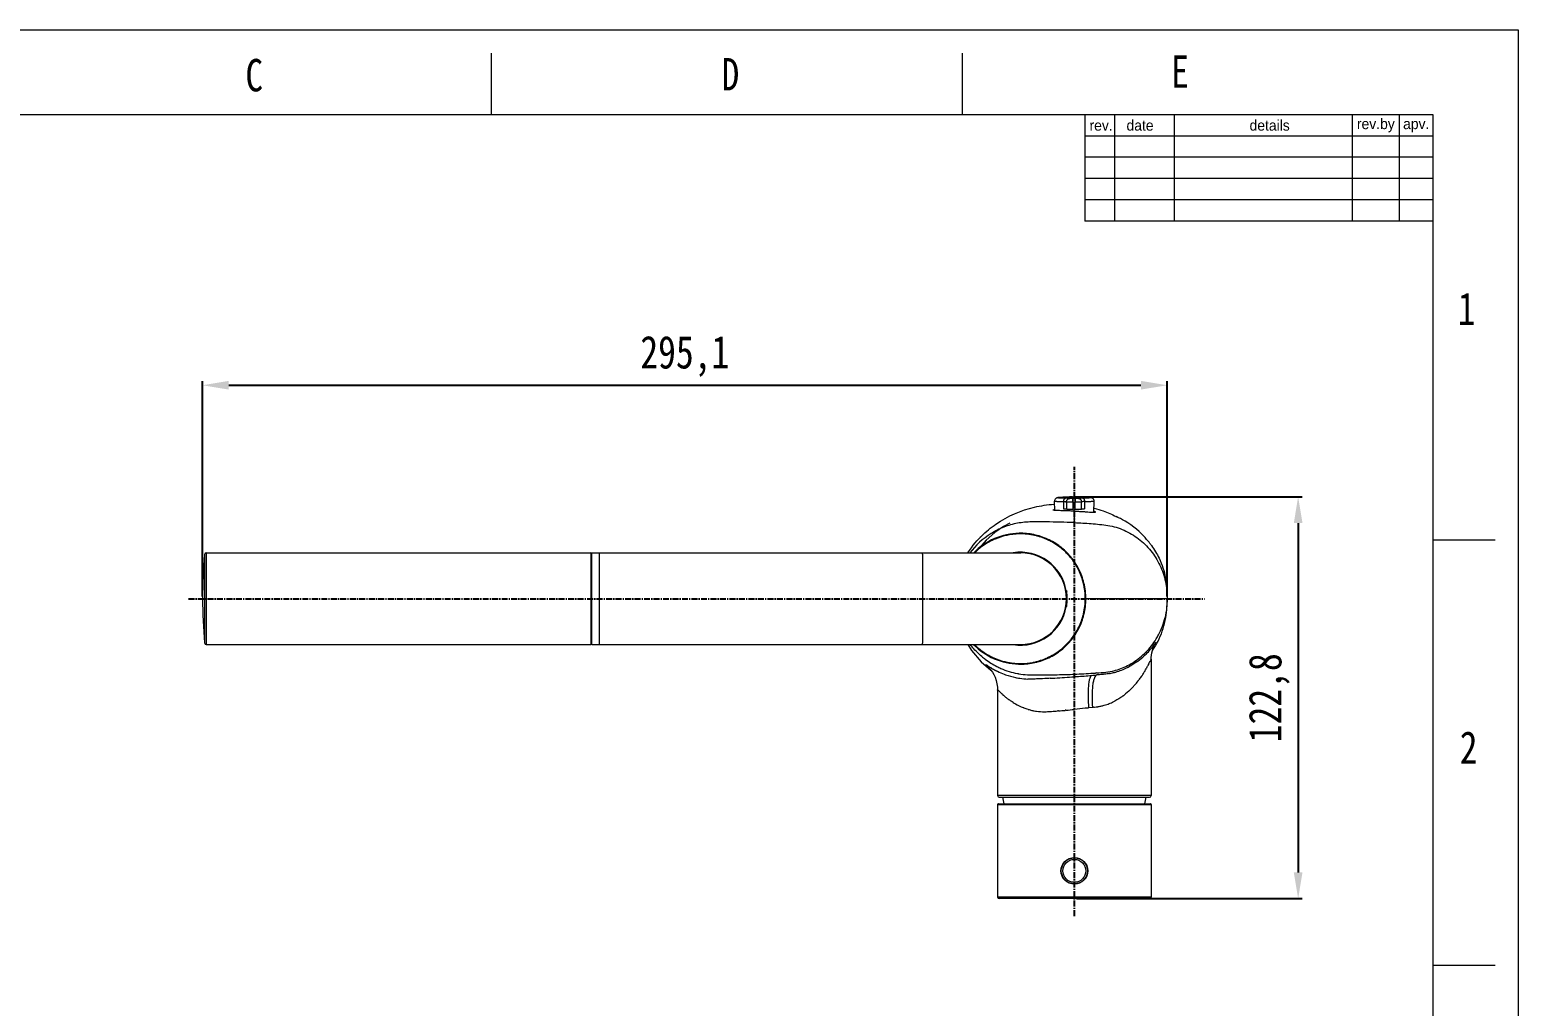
# Model space of a CAD drawing. Header units: inches. Extents: x 21126 to 21898, y -6726 to -5634.
# Drawn here: x 21442.6 to 21898, y -5932.1 to -5633.5 of the extents above; entities that cross this region are included whole.
import ezdxf

# ---------------------------------------------------------------- set-up
doc = ezdxf.new("R2010")
doc.units = ezdxf.units.IN
doc.header["$LTSCALE"] = 4.84
doc.header["$MEASUREMENT"] = 0
doc.header["$PDMODE"] = 3
doc.header["$PDSIZE"] = 0.3125
doc.linetypes.add('CENTER', pattern=[0.6, 0.375, -0.075, 0.075, -0.075])
doc.linetypes.add('CENTER2', pattern=[28.575, 19.05, -3.175, 3.175, -3.175])
doc.layers.get('0').update_dxf_attribs({"linetype": 'CONTINUOUS', "lineweight": 13})
doc.layers.get('Defpoints').update_dxf_attribs({"color": 3, "linetype": 'CONTINUOUS'})
doc.layers.add('2', color=1, linetype='CENTER2')
doc.layers.add('DIM', color=3, linetype='CONTINUOUS', lineweight=9)
doc.layers.add('TEXT', color=2, linetype='CONTINUOUS', lineweight=13)
doc.styles.add('ROMANS', font='')
doc.styles.get("Standard").update_dxf_attribs({"font": 'txt', "width": 0.8})
doc.styles.get('ROMANS').set_extended_font_data('Gulim')
doc.dimstyles.new('ISO-25$0', dxfattribs={"dimtxt": 3, "dimasz": 3.5, "dimexe": 1.25, "dimexo": 0, "dimtad": 1, "dimdsep": 46, "dimtxsty": 'Standard', "dimblk1": 'CLOSEDBLANK', "dimcen": 1, "dimadec": 0, "dimazin": 0, "dimtfac": 1, "dimtmove": 1, "dimatfit": 3, "dimfxl": 1, "dimarcsym": 0})

# ---------------------------------------------------------------- blocks, each defined once
blk = doc.blocks.new('*D1')
at = {"layer": 'Defpoints', "color": 0, "transparency": 16777216}
for p in [(21790.59, -5742.2), (21495.5, -5807.46), (21790.59, -5807.46)]:
    blk.add_point(p, dxfattribs=at)
at = {"layer": 'DIM', "color": 0, "lineweight": -2, "transparency": 16777216}
for p, q in [((21495.5, -5806.84), (21495.5, -5740.95)), ((21790.59, -5806.83), (21790.59, -5740.95))]:
    blk.add_line(p, q, dxfattribs=at)
at = {"layer": 'DIM', "color": 0, "lineweight": -3, "transparency": 16777216}
blk.add_line((21503.5, -5742.2), (21782.59, -5742.2), dxfattribs=at)
at = {"layer": 'DIM', "color": 0, "transparency": 16777216}
for points in [[(21503.5, -5740.87), (21503.5, -5743.53), (21495.5, -5742.2)], [(21782.59, -5740.87), (21782.59, -5743.53), (21790.59, -5742.2)]]:
    blk.add_solid(points, dxfattribs=at)
at = {"layer": 'DIM', "color": 0, "transparency": 16777216, "insert": (21643.04, -5733.37), "char_height": 10, "attachment_point": 5}
blk.add_mtext('295,1', dxfattribs=at)
blk = doc.blocks.new('*D2')
at = {"layer": 'Defpoints', "color": 0, "transparency": 16777216}
for p in [(21762.23, -5776.34), (21762.23, -5899.18), (21830.69, -5899.18)]:
    blk.add_point(p, dxfattribs=at)
at = {"layer": 'DIM', "color": 0, "lineweight": -2, "transparency": 16777216}
for p, q in [((21762.85, -5776.34), (21831.94, -5776.34)), ((21762.85, -5899.18), (21831.94, -5899.18))]:
    blk.add_line(p, q, dxfattribs=at)
at = {"layer": 'DIM', "color": 0, "lineweight": -3, "transparency": 16777216}
blk.add_line((21830.69, -5784.34), (21830.69, -5891.18), dxfattribs=at)
at = {"layer": 'DIM', "color": 0, "transparency": 16777216}
for points in [[(21829.36, -5784.34), (21832.02, -5784.34), (21830.69, -5776.34)], [(21829.36, -5891.18), (21832.02, -5891.18), (21830.69, -5899.18)]]:
    blk.add_solid(points, dxfattribs=at)
at = {"layer": 'DIM', "color": 0, "transparency": 16777216, "insert": (21821.86, -5837.76), "char_height": 10, "attachment_point": 5, "rotation": 90}
blk.add_mtext('122,8', dxfattribs=at)

msp = doc.modelspace()

# ---------------------------------------------------------------- linework, layer by layer
at = {"color": 7, "linetype": 'Continuous'}
for p, q in [((21125.82, -5633.52), (21898.02, -5633.52)), ((21898.02, -5633.52), (21898.02, -6725.51)), ((21583.94, -5659.51), (21583.94, -5640.62)), ((21727.98, -5659.51), (21727.98, -5640.62)), ((21872.02, -5659.51), (21151.82, -5659.51)), ((21872.02, -6699.51), (21872.02, -5659.51)), ((21756.21, -5780.47), (21756.16, -5777.62)), ((21758.95, -5777.78), (21758.95, -5779.99)), ((21759.47, -5776.44), (21759.49, -5776.44)), ((21759.47, -5776.44), (21759.49, -5776.44)), ((21759.83, -5777.84), (21759.83, -5780.04)), ((21760.63, -5776.39), (21760.64, -5776.39)), ((21760.68, -5776.38), (21760.64, -5776.38)), ((21760.64, -5776.39), (21760.64, -5776.39)), ((21760.64, -5776.39), (21760.65, -5776.39)), ((21760.67, -5776.39), (21760.81, -5776.37)), ((21761.65, -5776.34), (21762.47, -5776.34)), ((21761.79, -5776.34), (21762.47, -5776.33)), ((21761.79, -5776.34), (21761.79, -5776.34)), ((21762.47, -5776.86), (21761.79, -5776.86)), ((21761.79, -5777.86), (21761.79, -5776.86)), ((21761.79, -5777.86), (21762.47, -5777.86)), ((21761.79, -5777.86), (21761.8, -5780.1)), ((21762.12, -5776.52), (21762.2, -5776.52)), ((21762.46, -5780.1), (21762.47, -5777.86)), ((21762.47, -5776.33), (21762.47, -5776.34)), ((21762.47, -5776.86), (21762.47, -5777.86)), ((21763.45, -5776.36), (21763.59, -5776.37)), ((21763.45, -5776.36), (21763.59, -5776.38)), ((21763.59, -5776.37), (21763.59, -5776.37)), ((21763.59, -5776.38), (21763.6, -5776.38)), ((21764.42, -5780.04), (21764.42, -5777.83)), ((21764.83, -5776.43), (21764.84, -5776.43)), ((21764.83, -5776.43), (21764.84, -5776.43)), ((21765.34, -5777.77), (21765.34, -5780)), ((21768.23, -5781.05), (21768.29, -5777.61)), ((21762.46, -5780.1), (21761.8, -5780.1)), ((21762.23, -5784.2), (21762.23, -5780.7)), ((21762.23, -5780.7), (21762.23, -5780.73)), ((21733.44, -5788.7), (21733.46, -5788.68)), ((21785.43, -5790.7), (21785.32, -5790.55)), ((21785.57, -5790.89), (21785.43, -5790.7)), ((21785.7, -5791.07), (21785.57, -5790.89)), ((21872.02, -5789.51), (21890.92, -5789.51)), ((21496.11, -5793.92), (21496.11, -5821.01)), ((21496.61, -5793.46), (21496.61, -5821.46)), ((21496.61, -5793.46), (21614.3, -5793.46)), ((21614.3, -5793.46), (21614.3, -5821.46)), ((21614.5, -5793.66), (21614.5, -5821.26)), ((21614.6, -5821.46), (21614.6, -5793.46)), ((21614.6, -5793.46), (21745.8, -5793.46)), ((21616.8, -5793.46), (21616.8, -5821.46)), ((21759.53, -5805.11), (21759.87, -5805.11)), ((21759.87, -5805.11), (21759.87, -5805.15)), ((21759.53, -5809.81), (21759.87, -5809.81)), ((21759.87, -5809.81), (21759.87, -5809.78)), ((21765.57, -5807.48), (21765.75, -5807.48)), ((21790.59, -5807.48), (21765.75, -5807.48)), ((21496.61, -5821.46), (21614.3, -5821.46)), ((21614.6, -5821.46), (21745.8, -5821.46)), ((21787.1, -5820.92), (21787.05, -5821.02)), ((21733.73, -5826.73), (21736.68, -5829.29)), ((21735.73, -5827.97), (21736.04, -5828.17)), ((21784.91, -5827.59), (21784.88, -5827.65)), ((21784.91, -5827.59), (21785.25, -5826.9)), ((21785.61, -5826.15), (21785.44, -5826.51)), ((21785.66, -5826.06), (21785.71, -5825.97)), ((21785.73, -5825.95), (21785.73, -5825.96)), ((21785.73, -5825.97), (21785.73, -5867.68)), ((21754.86, -5831.8), (21755.48, -5831.77)), ((21769.03, -5830.18), (21768.72, -5830.2)), ((21768.94, -5830.79), (21769.09, -5830.78)), ((21738.73, -5835.35), (21738.73, -5867.68)), ((21738.73, -5835.35), (21738.73, -5835.35)), ((21739.5, -5836.05), (21739.32, -5835.88)), ((21739.97, -5836.48), (21739.5, -5836.05)), ((21743.48, -5839.18), (21743.16, -5838.98)), ((21753.1, -5842.02), (21753.17, -5842.02)), ((21757.38, -5841.78), (21757.06, -5841.8)), ((21759.66, -5841.58), (21759.4, -5841.6)), ((21767.77, -5840.71), (21766.59, -5840.86)), ((21768.1, -5840.67), (21767.77, -5840.72)), ((21785.73, -5867.68), (21738.73, -5867.68)), ((21739.23, -5868.18), (21785.23, -5868.18)), ((21738.74, -5870.42), (21738.73, -5870.63)), ((21738.73, -5870.63), (21738.73, -5898.68)), ((21738.77, -5870.38), (21785.69, -5870.38)), ((21738.97, -5870.18), (21738.94, -5870.18)), ((21738.97, -5870.18), (21785.49, -5870.18)), ((21785.52, -5870.18), (21785.49, -5870.18)), ((21785.73, -5870.63), (21785.72, -5870.42)), ((21785.73, -5870.63), (21785.73, -5898.68)), ((21785.73, -5898.68), (21738.73, -5898.68)), ((21785.23, -5899.18), (21739.23, -5899.18)), ((21872.02, -5919.51), (21890.92, -5919.51))]:
    msp.add_line(p, q, dxfattribs=at)
for p, q in [((21765.42, -5659.51), (21765.42, -5692.01)), ((21774.47, -5659.51), (21774.47, -5692.01)), ((21792.72, -5659.51), (21792.72, -5692.01)), ((21847.25, -5659.51), (21847.25, -5692.01)), ((21861.62, -5659.51), (21861.62, -5692.01)), ((21872.02, -5666.01), (21765.42, -5666.01)), ((21872.02, -5672.51), (21765.42, -5672.51)), ((21872.02, -5679.01), (21765.42, -5679.01)), ((21872.02, -5685.51), (21765.42, -5685.51)), ((21872.02, -5692.01), (21765.42, -5692.01))]:
    msp.add_line(p, q)
for points in [[(21759.68, -5776.44), (21759.2, -5776.45), (21758.93, -5776.46), (21758.68, -5776.47), (21758.44, -5776.48), (21758.23, -5776.49), (21758.04, -5776.5), (21757.87, -5776.51), (21757.72, -5776.52), (21757.58, -5776.53), (21757.46, -5776.54), (21757.35, -5776.55), (21757.26, -5776.56), (21757.17, -5776.57), (21757.09, -5776.59), (21757, -5776.61), (21756.89, -5776.63), (21756.77, -5776.68), (21756.62, -5776.77), (21756.46, -5776.89), (21756.33, -5777.06), (21756.23, -5777.25), (21756.18, -5777.46), (21756.16, -5777.62)], [(21760.64, -5776.38), (21760.61, -5776.39), (21760.56, -5776.39), (21760.47, -5776.4), (21760.36, -5776.41), (21760.23, -5776.41), (21760.07, -5776.42), (21759.89, -5776.43), (21759.68, -5776.44)], [(21761.65, -5776.34), (21761.5, -5776.34), (21761.36, -5776.34), (21761.24, -5776.34), (21761.13, -5776.35), (21761.03, -5776.35), (21760.94, -5776.35), (21760.87, -5776.36), (21760.8, -5776.36), (21760.74, -5776.37), (21760.68, -5776.38)], [(21763.59, -5776.37), (21763.53, -5776.37), (21763.46, -5776.36), (21763.38, -5776.35), (21763.29, -5776.35), (21763.19, -5776.35), (21763.08, -5776.34), (21762.94, -5776.34), (21762.79, -5776.34), (21762.63, -5776.34), (21762.47, -5776.34)], [(21765.11, -5776.44), (21764.58, -5776.42), (21764.32, -5776.42), (21764.1, -5776.41), (21763.92, -5776.4), (21763.78, -5776.39), (21763.68, -5776.38), (21763.61, -5776.38), (21763.59, -5776.37)], [(21768.29, -5777.61), (21768.28, -5777.45), (21768.23, -5777.25), (21768.14, -5777.06), (21768.01, -5776.89), (21767.86, -5776.76), (21767.71, -5776.68), (21767.58, -5776.62), (21767.47, -5776.59), (21767.38, -5776.57), (21767.3, -5776.56), (21767.22, -5776.55), (21767.13, -5776.54), (21767.03, -5776.53), (21766.91, -5776.52), (21766.78, -5776.51), (21766.64, -5776.5), (21766.48, -5776.49), (21766.3, -5776.48), (21766.1, -5776.47), (21765.88, -5776.46), (21765.65, -5776.45), (21765.39, -5776.44), (21765.11, -5776.44)], [(21785.32, -5790.56), (21785.07, -5790.23), (21784.74, -5789.81), (21784.34, -5789.33), (21783.88, -5788.79), (21783.34, -5788.21), (21782.73, -5787.59), (21782.03, -5786.93), (21781.24, -5786.24), (21780.38, -5785.56), (21779.49, -5784.9), (21778.6, -5784.3), (21777.76, -5783.78), (21777, -5783.35), (21776.32, -5782.99), (21775.74, -5782.71), (21775.3, -5782.5), (21775.06, -5782.4), (21775.02, -5782.38)], [(21742.49, -5784.34), (21740.55, -5785.43), (21737.88, -5787.25), (21735.25, -5789.53), (21733.18, -5791.87)], [(21729.64, -5793.46), (21730.09, -5792.76), (21730.71, -5791.89), (21731.31, -5791.09), (21731.89, -5790.38), (21732.42, -5789.78), (21732.89, -5789.27), (21733.29, -5788.85), (21733.61, -5788.53), (21733.79, -5788.35), (21733.83, -5788.32)], [(21785.32, -5790.56), (21785.48, -5790.77), (21785.47, -5790.75)], [(21785.83, -5791.24), (21785.81, -5791.21), (21785.7, -5791.07)], [(21729.64, -5821.46), (21730.79, -5823.31), (21733.73, -5826.73)], [(21785.73, -5825.95), (21785.74, -5825.46), (21785.81, -5824.69), (21785.93, -5823.97), (21786.08, -5823.3), (21786.27, -5822.7), (21786.46, -5822.2), (21786.62, -5821.82), (21786.73, -5821.58), (21786.79, -5821.47), (21786.8, -5821.45)], [(21735.92, -5828.41), (21735.9, -5828.4), (21735.95, -5828.44), (21736.1, -5828.59), (21736.36, -5828.88), (21736.71, -5829.33), (21737.13, -5829.92), (21737.56, -5830.65), (21737.96, -5831.49), (21738.3, -5832.43), (21738.55, -5833.45), (21738.7, -5834.53), (21738.73, -5835.35)]]:
    msp.add_lwpolyline(points, dxfattribs=at)
for radius in [4.1, 4, 3.5]:
    msp.add_circle((21762.23, -5890.68), radius, dxfattribs=at)
for centre, radius, start, end in [((21760.82, -5777.38), 1.01, 100.3286, 100.6411), ((21760.28, -5772.53), 3.88, 275.3443, 275.76), ((21759.53, -5813.05), 34.4, 62.3791, 63.1947), ((21759.48, -5813.14), 34.51, 62.2282, 62.3794), ((21759.46, -5813.18), 34.55, 62.042, 62.2282), ((21745.76, -5807.7), 20.04, 101.3365, 103.084), ((21745.76, -5807.7), 20.04, 89.1874, 101.3322), ((21745.75, -5807.5), 19.84, 82.4855, 89.1493), ((21745.73, -5807.61), 19.95, 75.8478, 82.4864), ((21745.69, -5807.47), 20, 48.0624, 77.9048), ((21745.71, -5807.5), 19.83, 128.7282, 134.9311), ((21745.77, -5807.58), 19.94, 126.9193, 128.7318), ((21755.13, -5809.66), 30.17, 135.9824, 136.2582), ((21755.18, -5809.71), 30.24, 135.7513, 135.9279), ((21755.27, -5809.79), 30.36, 134.9545, 135.7509), ((21745.76, -5807.57), 19.92, 114.3119, 126.9173), ((21745.62, -5807.27), 19.59, 112.8643, 114.2762), ((21745.72, -5807.54), 19.87, 103.0739, 112.8356), ((21745.75, -5807.53), 19.87, 72.8798, 75.8437), ((21745.75, -5807.55), 19.89, 64.0317, 72.8761), ((21745.8, -5807.42), 19.75, 62.2127, 64.0218), ((21745.77, -5807.47), 19.81, 49.6042, 62.1896), ((21745.84, -5807.38), 19.7, 48.2216, 49.5896), ((21645.5, -5807.46), 150, 174.8191, 185.1809), ((21496.61, -5793.96), 0.5, 90, 174.8191), ((21614.3, -5793.66), 0.2, 0, 90), ((21745.76, -5807.46), 14.2, 9.5397, 99.1058), ((21745.79, -5807.46), 14, 270.0008, 89.9992), ((21745.76, -5807.46), 19.81, 38.6994, 48.2017), ((21745.7, -5807.51), 19.88, 35.5374, 38.7018), ((21745.7, -5807.51), 19.89, 26.0681, 35.5311), ((21745.85, -5807.43), 19.71, 13.3028, 26.0623), ((21745.76, -5807.46), 14.3, 350.6806, 9.3194), ((21745.29, -5807.58), 20.29, 12.9388, 13.3497), ((21745.76, -5807.46), 14.2, 260.7831, 350.4696), ((21745.52, -5807.44), 20.05, 346.7053, 359.9098), ((21745.78, -5807.49), 19.79, 333.9584, 345.8702), ((21746.4, -5807.65), 19.14, 345.8855, 346.7108), ((21768.21, -5808.05), 22.36, 339.4471, 346.7515), ((21745.74, -5807.47), 19.84, 318.5802, 321.297), ((21745.67, -5807.43), 19.92, 321.3233, 333.9307), ((21767.91, -5807.93), 22.68, 328.5446, 332.0522), ((21767.9, -5807.93), 22.69, 332.0469, 339.4426), ((21496.61, -5820.96), 0.5, 185.1809, 270), ((21614.3, -5821.26), 0.2, 270, 0), ((21745.64, -5807.53), 19.73, 224.9557, 229.9244), ((21745.72, -5807.44), 19.85, 229.921, 231.2749), ((21745.77, -5807.36), 19.94, 231.2873, 243.8888), ((21745.69, -5807.47), 20, 283.5724, 309.1061), ((21745.77, -5807.48), 19.81, 296.0139, 308.5937), ((21745.82, -5807.55), 19.72, 308.6056, 310.4203), ((21768.85, -5809.08), 21.67, 312.9721, 314.9348), ((21768.63, -5808.82), 22.01, 314.8817, 320.2094), ((21768.19, -5808.43), 22.6, 320.1428, 321.5818), ((21765.42, -5808.97), 25.17, 325.6099, 329.5761), ((21748.55, -5794.12), 46.9, 324.2709, 324.6232), ((21771.61, -5812.68), 17.55, 329.5906, 329.7575), ((21749.5, -5806.58), 24.24, 229.838, 233.1654), ((21749.43, -5806.68), 24.12, 233.1574, 242.9542), ((21745.66, -5807.57), 19.7, 243.914, 245.7389), ((21750.13, -5806.38), 25.95, 240.7979, 242.4033), ((21745.7, -5807.46), 19.83, 245.7697, 255.5435), ((21749.31, -5806.92), 23.86, 242.9615, 246.4104), ((21749.37, -5806.83), 23.96, 246.3566, 259.0198), ((21745.76, -5807.23), 20.06, 255.5316, 256.9217), ((21745.77, -5807.19), 20.1, 256.9226, 263.8576), ((21745.75, -5807.36), 19.93, 263.8599, 268.2319), ((21745.75, -5807.49), 19.8, 268.2365, 268.5163), ((21745.75, -5807.55), 19.74, 268.5158, 270.8631), ((21745.74, -5807.36), 19.94, 270.8816, 280.8291), ((21745.74, -5807.37), 19.93, 280.8293, 284.1609), ((21745.74, -5807.38), 19.91, 284.1665, 294.4827), ((21745.81, -5807.55), 19.72, 294.4994, 295.9881), ((21769.08, -5809.65), 21.07, 296.3551, 297.3258), ((21768.68, -5808.68), 21.59, 298.4704, 302.1652), ((21768.49, -5808.63), 22.25, 305.2311, 306.2999), ((21768.6, -5808.8), 22.05, 306.3229, 312.9507), ((21748.75, -5808.92), 40.7, 329.2671, 330.9349), ((21755.33, -5812.54), 33.19, 330.8928, 331.0961), ((21753.87, -5811.69), 34.87, 331.0266, 332.7774), ((21734.26, -5802.06), 56.72, 334.0304, 334.2335), ((21701.35, -5786.18), 93.27, 334.2354, 334.3747), ((21794.71, -5830.59), 10.12, 153.4202, 153.9984), ((21749.12, -5808.42), 23.66, 249.2696, 250.4235), ((21749.09, -5808.56), 23.52, 250.3797, 258.0893), ((21749.07, -5808.64), 23.44, 258.0995, 259.3405), ((21748.87, -5809.28), 21.46, 259.0923, 260.1092), ((21751.19, -5678.1), 152.66, 269.7601, 269.9302), ((21751.21, -5583.38), 247.38, 269.9526, 270.6255), ((21751.16, -5550.1), 280.66, 270.5628, 271.1909), ((21726.91, -5342.21), 490.39, 273.3392, 273.6927), ((21751.19, -5550.14), 280.63, 271.185, 272.2639), ((21719.02, -5216.98), 615.87, 273.67555, 273.95076), ((21751.83, -5567.12), 263.63, 272.2706, 272.4345), ((21752.76, -5592.52), 238.21, 272.4698, 273.8428), ((21737.48, -5485.5), 346.73, 274.9626, 275.206), ((21769.23, -5809.57), 21.1, 280.0998, 281.7098), ((21769.59, -5810.71), 19.36, 284.8893, 285.7609), ((21758.32, -5814.5), 29.63, 325.5377, 325.9993), ((21765.09, -5818.89), 21.56, 325.6035, 328.5273), ((21767.04, -5819.88), 19.37, 328.0368, 329.506), ((21737.92, -5836.46), 1.38, 49.2648, 50.3074), ((21760.73, -5814.05), 30.56, 227.2034, 227.5534), ((21748.84, -5828.18), 12.1, 228.5358, 229.2489), ((21752.69, -5823.51), 18.16, 233.3333, 234.2136), ((21764.73, -5820.36), 20.89, 306.3904, 309.1047), ((21753.7, -5823.25), 18.91, 247.6838, 248.3466), ((21753.45, -5824.05), 18.07, 248.1153, 252.6251), ((21753.04, -5825.09), 16.96, 252.9008, 253.9826), ((21752.89, -5825.64), 16.39, 253.9587, 258.215), ((21752.83, -5825.94), 16.08, 258.2211, 259.5815), ((21752.82, -5812.61), 29.41, 270.6865, 272.3003), ((21751.91, -5799.95), 42.1, 272.8487, 273.1803), ((21750.08, -5759.11), 82.98, 272.8735, 273.5751), ((21745.67, -5693.6), 148.64, 273.6973, 274.3937), ((21734.89, -5567.46), 275.24, 274.6863, 275.1094), ((21729.22, -5513.86), 329.13, 275.3069, 275.7559), ((21755.16, -5737.26), 104.22, 277.1352, 277.3086), ((21764.69, -5813.32), 27.57, 277.7696, 279.6418), ((21765.64, -5817.2), 23.59, 278.9482, 279.389), ((21766.2, -5821.22), 19.52, 279.6763, 283.2015), ((21767.04, -5824.42), 16.22, 282.9049, 284.3334), ((21767.23, -5825.19), 15.42, 284.3464, 286.9591), ((21767.29, -5825.11), 15.48, 286.6766, 289.8526), ((21767.3, -5825.03), 15.56, 289.7111, 295.0351), ((21766.56, -5823.49), 17.26, 295.0811, 295.5657), ((21739.23, -5867.68), 0.5, 180, 270), ((21789.36, -5858.88), 50, 190.716, 193.0679), ((21735.1, -5858.88), 50, 346.9321, 349.284), ((21785.23, -5867.68), 0.5, 270, 0), ((21738.97, -5870.39), 0.219, 99.1944, 104.8784), ((21739.23, -5898.68), 0.5, 180, 270), ((21785.23, -5898.68), 0.5, 270, 0)]:
    msp.add_arc(centre, radius, start, end, dxfattribs=at)
for points, knots in [([(21733.82, -5788.31), (21735.18, -5786.95), (21740.12, -5782.87), (21747.98, -5779.59), (21754.09, -5778.7), (21756.1, -5778.57), (21756.18, -5778.56)], [0, 0, 0, 0, 0.219808, 0.732746, 0.989215, 1, 1, 1, 1]), ([(21756.16, -5777.62), (21756.16, -5777.62), (21756.17, -5777.63), (21756.18, -5777.63), (21756.22, -5777.64), (21756.28, -5777.65), (21756.36, -5777.66), (21756.47, -5777.67), (21756.59, -5777.68), (21756.74, -5777.69), (21756.98, -5777.7), (21757.34, -5777.72), (21757.81, -5777.74), (21758.36, -5777.76), (21758.75, -5777.77), (21758.95, -5777.78)], [0, 0, 0, 0, 0.002097, 0.005767, 0.018988, 0.040407, 0.070045, 0.107829, 0.153629, 0.207274, 0.268567, 0.41312, 0.585045, 0.781705, 1, 1, 1, 1]), ([(21759.49, -5776.76), (21759.32, -5776.76), (21759, -5776.75), (21758.55, -5776.73), (21758.15, -5776.72), (21757.86, -5776.7), (21757.66, -5776.69), (21757.53, -5776.68), (21757.42, -5776.67), (21757.33, -5776.65), (21757.26, -5776.64), (21757.22, -5776.63), (21757.19, -5776.62), (21757.17, -5776.62), (21757.16, -5776.61), (21757.17, -5776.59), (21757.19, -5776.59), (21757.21, -5776.58), (21757.26, -5776.57), (21757.33, -5776.56), (21757.42, -5776.55), (21757.52, -5776.54), (21757.65, -5776.52), (21757.85, -5776.51), (21758.14, -5776.49), (21758.53, -5776.47), (21758.98, -5776.46), (21759.3, -5776.45), (21759.47, -5776.44)], [0, 0, 0, 0, 0.108826, 0.206589, 0.292015, 0.364135, 0.394897, 0.421974, 0.44525, 0.46461, 0.479963, 0.491243, 0.49535, 0.498451, 0.501923, 0.505202, 0.508171, 0.512142, 0.523147, 0.538228, 0.557319, 0.580329, 0.607145, 0.63765, 0.70927, 0.794222, 0.89154, 1, 1, 1, 1]), ([(21758.95, -5777.78), (21758.95, -5777.66), (21758.97, -5777.47), (21759.04, -5777.24), (21759.1, -5777.08), (21759.19, -5776.94), (21759.3, -5776.82), (21759.42, -5776.77), (21759.49, -5776.76)], [0, 0, 0, 0, 0.298598, 0.448747, 0.590512, 0.716886, 0.825956, 1, 1, 1, 1]), ([(21758.95, -5777.78), (21759.05, -5777.78), (21759.24, -5777.79), (21759.5, -5777.8), (21759.69, -5777.82), (21759.79, -5777.83), (21759.83, -5777.84)], [0, 0, 0, 0, 0.356024, 0.648571, 0.866046, 1, 1, 1, 1]), ([(21759.49, -5776.44), (21759.71, -5776.44), (21760.1, -5776.42), (21760.48, -5776.4), (21760.64, -5776.39)], [0, 0, 0, 0, 0.590951, 1, 1, 1, 1]), ([(21760.81, -5776.83), (21760.75, -5776.82), (21760.59, -5776.81), (21760.31, -5776.79), (21759.93, -5776.77), (21759.65, -5776.77), (21759.49, -5776.76)], [0, 0, 0, 0, 0.134681, 0.352822, 0.644633, 1, 1, 1, 1]), ([(21759.83, -5777.84), (21759.83, -5777.71), (21759.87, -5777.52), (21759.99, -5777.29), (21760.15, -5777.07), (21760.43, -5776.89), (21760.69, -5776.84), (21760.81, -5776.83)], [0, 0, 0, 0, 0.242788, 0.372193, 0.503773, 0.761005, 1, 1, 1, 1]), ([(21759.83, -5777.84), (21759.86, -5777.84), (21759.94, -5777.84), (21760.17, -5777.85), (21760.57, -5777.85), (21761.14, -5777.86), (21761.57, -5777.86), (21761.79, -5777.86)], [0, 0, 0, 0, 0.048721, 0.125446, 0.353146, 0.656491, 1, 1, 1, 1]), ([(21760.09, -5776.6), (21760.09, -5776.6), (21760.09, -5776.6), (21760.11, -5776.59), (21760.14, -5776.58), (21760.18, -5776.58), (21760.25, -5776.57), (21760.34, -5776.56), (21760.44, -5776.56), (21760.56, -5776.55), (21760.74, -5776.54), (21761.01, -5776.53), (21761.35, -5776.53), (21761.73, -5776.52), (21761.99, -5776.52), (21762.12, -5776.52)], [0, 0, 0, 0, 0.002178, 0.00619, 0.020949, 0.044937, 0.078038, 0.119964, 0.170337, 0.22868, 0.29444, 0.445628, 0.61813, 0.805314, 1, 1, 1, 1]), ([(21762.12, -5776.67), (21761.99, -5776.67), (21761.73, -5776.67), (21761.35, -5776.67), (21761.01, -5776.66), (21760.74, -5776.66), (21760.56, -5776.65), (21760.44, -5776.64), (21760.34, -5776.64), (21760.25, -5776.63), (21760.18, -5776.62), (21760.14, -5776.62), (21760.11, -5776.61), (21760.09, -5776.61), (21760.09, -5776.6), (21760.09, -5776.6)], [0, 0, 0, 0, 0.194546, 0.381607, 0.554021, 0.705168, 0.770928, 0.829285, 0.879688, 0.921659, 0.954821, 0.978885, 0.993734, 0.997793, 1, 1, 1, 1]), ([(21760.64, -5776.38), (21760.65, -5776.38), (21760.71, -5776.37), (21760.77, -5776.37), (21760.81, -5776.37)], [0, 0, 0, 0, 0.25596, 1, 1, 1, 1]), ([(21760.81, -5776.37), (21760.82, -5776.37), (21760.87, -5776.36), (21760.94, -5776.36), (21761.04, -5776.35), (21761.21, -5776.34), (21761.47, -5776.34), (21761.68, -5776.34), (21761.79, -5776.34)], [0, 0, 0, 0, 0.050166, 0.129143, 0.233125, 0.358507, 0.659006, 1, 1, 1, 1]), ([(21761.79, -5776.86), (21761.68, -5776.86), (21761.47, -5776.86), (21761.22, -5776.86), (21761.04, -5776.85), (21760.94, -5776.85), (21760.87, -5776.84), (21760.82, -5776.84), (21760.81, -5776.83)], [0, 0, 0, 0, 0.341371, 0.642048, 0.767403, 0.871301, 0.950096, 1, 1, 1, 1]), ([(21764.14, -5776.59), (21764.14, -5776.6), (21764.14, -5776.6), (21764.13, -5776.6), (21764.1, -5776.61), (21764.05, -5776.62), (21763.98, -5776.62), (21763.9, -5776.63), (21763.8, -5776.64), (21763.68, -5776.64), (21763.49, -5776.65), (21763.23, -5776.66), (21762.88, -5776.67), (21762.51, -5776.67), (21762.25, -5776.67), (21762.12, -5776.67)], [0, 0, 0, 0, 0.002211, 0.006274, 0.021133, 0.045205, 0.078374, 0.12035, 0.170757, 0.229114, 0.294875, 0.446015, 0.618419, 0.805468, 1, 1, 1, 1]), ([(21762.2, -5776.52), (21762.33, -5776.52), (21762.58, -5776.52), (21762.94, -5776.53), (21763.27, -5776.53), (21763.52, -5776.54), (21763.7, -5776.55), (21763.81, -5776.55), (21763.91, -5776.56), (21763.99, -5776.57), (21764.05, -5776.57), (21764.1, -5776.58), (21764.13, -5776.58), (21764.14, -5776.59), (21764.14, -5776.59)], [0, 0, 0, 0, 0.196824, 0.384918, 0.55743, 0.708064, 0.773434, 0.831361, 0.881323, 0.922873, 0.955655, 0.979404, 0.99402, 1, 1, 1, 1]), ([(21762.47, -5776.34), (21762.58, -5776.34), (21762.79, -5776.34), (21763.07, -5776.34), (21763.27, -5776.35), (21763.39, -5776.36), (21763.43, -5776.36), (21763.45, -5776.36)], [0, 0, 0, 0, 0.335362, 0.632923, 0.863662, 0.945415, 1, 1, 1, 1]), ([(21763.45, -5776.83), (21763.43, -5776.83), (21763.38, -5776.84), (21763.27, -5776.85), (21763.07, -5776.85), (21762.79, -5776.86), (21762.58, -5776.86), (21762.47, -5776.86)], [0, 0, 0, 0, 0.054303, 0.135897, 0.36657, 0.664315, 1, 1, 1, 1]), ([(21762.47, -5777.86), (21762.69, -5777.86), (21763.11, -5777.85), (21763.67, -5777.85), (21764.1, -5777.84), (21764.33, -5777.84), (21764.42, -5777.83)], [0, 0, 0, 0, 0.337605, 0.637715, 0.866995, 1, 1, 1, 1]), ([(21764.83, -5776.76), (21764.67, -5776.76), (21764.37, -5776.77), (21763.98, -5776.79), (21763.68, -5776.8), (21763.51, -5776.82), (21763.45, -5776.83)], [0, 0, 0, 0, 0.347393, 0.636506, 0.857299, 1, 1, 1, 1]), ([(21763.45, -5776.83), (21763.57, -5776.83), (21763.82, -5776.89), (21764.1, -5777.07), (21764.26, -5777.28), (21764.38, -5777.52), (21764.42, -5777.71), (21764.42, -5777.83)], [0, 0, 0, 0, 0.238074, 0.494979, 0.626718, 0.756435, 1, 1, 1, 1]), ([(21763.6, -5776.38), (21763.76, -5776.39), (21764.17, -5776.41), (21764.58, -5776.43), (21764.83, -5776.43)], [0, 0, 0, 0, 0.408115, 1, 1, 1, 1]), ([(21765.34, -5777.77), (21765.23, -5777.78), (21765.04, -5777.78), (21764.77, -5777.8), (21764.57, -5777.81), (21764.46, -5777.83), (21764.42, -5777.83)], [0, 0, 0, 0, 0.349265, 0.637714, 0.85726, 1, 1, 1, 1]), ([(21764.84, -5776.43), (21765.02, -5776.44), (21765.36, -5776.44), (21765.84, -5776.46), (21766.25, -5776.48), (21766.56, -5776.49), (21766.78, -5776.51), (21766.91, -5776.52), (21767.02, -5776.53), (21767.12, -5776.54), (21767.18, -5776.55), (21767.22, -5776.56), (21767.25, -5776.57), (21767.27, -5776.57), (21767.28, -5776.58), (21767.29, -5776.58), (21767.29, -5776.59), (21767.28, -5776.6), (21767.26, -5776.61), (21767.24, -5776.62), (21767.19, -5776.63), (21767.11, -5776.64), (21767.01, -5776.65), (21766.9, -5776.66), (21766.77, -5776.68), (21766.55, -5776.69), (21766.24, -5776.71), (21765.82, -5776.73), (21765.34, -5776.74), (21765, -5776.75), (21764.83, -5776.76)], [0, 0, 0, 0, 0.10798, 0.205133, 0.290115, 0.361881, 0.392485, 0.419411, 0.442538, 0.461748, 0.476933, 0.482987, 0.488005, 0.491988, 0.494955, 0.496974, 0.498301, 0.501735, 0.504838, 0.508961, 0.520312, 0.535774, 0.555252, 0.578635, 0.605806, 0.636644, 0.708842, 0.794212, 0.891719, 1, 1, 1, 1]), ([(21764.83, -5776.76), (21764.98, -5776.77), (21765.16, -5776.98), (21765.26, -5777.23), (21765.32, -5777.47), (21765.34, -5777.65), (21765.34, -5777.77)], [0, 0, 0, 0, 0.395007, 0.539611, 0.693387, 1, 1, 1, 1]), ([(21765.34, -5777.77), (21765.56, -5777.77), (21765.96, -5777.75), (21766.54, -5777.73), (21767.05, -5777.71), (21767.42, -5777.7), (21767.68, -5777.68), (21767.84, -5777.67), (21767.97, -5777.66), (21768.08, -5777.65), (21768.17, -5777.64), (21768.23, -5777.63), (21768.27, -5777.63), (21768.29, -5777.62), (21768.29, -5777.61), (21768.29, -5777.61)], [0, 0, 0, 0, 0.217277, 0.413534, 0.585508, 0.730363, 0.791855, 0.845712, 0.891716, 0.929684, 0.959478, 0.981007, 0.994288, 0.997951, 1, 1, 1, 1]), ([(21755.74, -5780.35), (21755.74, -5780.34), (21755.78, -5780.31), (21755.92, -5780.26), (21756.06, -5780.23), (21756.17, -5780.21)], [0, 0, 0, 0, 0.094097, 0.286178, 1, 1, 1, 1]), ([(21762.23, -5780.7), (21761.81, -5780.68), (21760.98, -5780.65), (21759.77, -5780.62), (21758.67, -5780.58), (21757.69, -5780.55), (21756.9, -5780.52), (21756.36, -5780.49), (21756.04, -5780.45), (21755.88, -5780.42), (21755.79, -5780.4), (21755.74, -5780.37), (21755.74, -5780.35)], [0, 0, 0, 0, 0.19442, 0.381334, 0.553579, 0.704545, 0.828461, 0.920643, 0.953747, 0.977838, 0.992921, 1, 1, 1, 1]), ([(21758.95, -5779.99), (21759.06, -5780), (21759.25, -5780), (21759.51, -5780.01), (21759.69, -5780.02), (21759.8, -5780.03), (21759.83, -5780.04)], [0, 0, 0, 0, 0.359012, 0.652731, 0.86921, 1, 1, 1, 1]), ([(21759.83, -5780.04), (21759.86, -5780.05), (21759.94, -5780.05), (21760.09, -5780.06), (21760.29, -5780.07), (21760.64, -5780.09), (21761.15, -5780.09), (21761.57, -5780.1), (21761.8, -5780.1)], [0, 0, 0, 0, 0.047504, 0.12329, 0.225249, 0.350371, 0.65463, 1, 1, 1, 1]), ([(21762.23, -5780.7), (21762.65, -5780.71), (21763.48, -5780.75), (21764.69, -5780.81), (21765.8, -5780.89), (21766.77, -5780.96), (21767.57, -5781.02), (21768.11, -5781.05), (21768.43, -5781.06), (21768.59, -5781.05), (21768.68, -5781.05), (21768.74, -5781.02), (21768.74, -5781.01)], [0, 0, 0, 0, 0.194517, 0.381665, 0.554196, 0.705561, 0.829861, 0.922216, 0.955226, 0.979044, 0.993608, 1, 1, 1, 1]), ([(21762.46, -5780.1), (21762.68, -5780.1), (21763.1, -5780.09), (21763.6, -5780.09), (21763.94, -5780.07), (21764.14, -5780.07), (21764.3, -5780.06), (21764.38, -5780.05), (21764.42, -5780.04)], [0, 0, 0, 0, 0.339316, 0.640305, 0.765548, 0.869054, 0.947928, 1, 1, 1, 1]), ([(21764.42, -5780.04), (21764.46, -5780.04), (21764.57, -5780.03), (21764.77, -5780.01), (21765.03, -5780.01), (21765.23, -5780), (21765.34, -5780)], [0, 0, 0, 0, 0.139039, 0.358354, 0.649255, 1, 1, 1, 1]), ([(21768.26, -5779.77), (21769.2, -5780.02), (21771.45, -5780.72), (21773.7, -5781.67), (21775.04, -5782.35)], [0, 0, 0, 0, 0.415349, 1, 1, 1, 1]), ([(21768.74, -5781.01), (21768.74, -5780.99), (21768.69, -5780.95), (21768.6, -5780.91), (21768.45, -5780.85), (21768.34, -5780.81), (21768.27, -5780.79)], [0, 0, 0, 0, 0.093729, 0.288372, 0.590949, 1, 1, 1, 1]), ([(21762.23, -5784.2), (21760.78, -5784.15), (21757.87, -5784.06), (21754.25, -5784), (21751.34, -5783.97), (21749.16, -5783.98), (21746.99, -5784.07), (21744.82, -5784.36), (21742.7, -5784.87), (21739.94, -5785.81), (21735.35, -5788.1), (21732.02, -5791.13), (21730.25, -5793.46)], [0, 0, 0, 0, 0.124728, 0.249454, 0.311813, 0.374189, 0.436541, 0.498905, 0.561332, 0.623841, 0.749036, 1, 1, 1, 1]), ([(21745.32, -5787.46), (21742.75, -5787.52), (21737.58, -5788.63), (21733.22, -5791.63), (21731.42, -5793.46)], [0, 0, 0, 0, 0.499566, 1, 1, 1, 1]), ([(21765.75, -5807.48), (21765.75, -5805.87), (21765.37, -5802.74), (21763.75, -5798.37), (21761.26, -5794.58), (21758, -5791.44), (21754.12, -5789.11), (21749.82, -5787.71), (21746.82, -5787.43), (21745.32, -5787.46)], [0, 0, 0, 0, 0.15196, 0.293986, 0.435621, 0.576858, 0.717908, 0.858904, 1, 1, 1, 1]), ([(21762.23, -5784.2), (21763.09, -5784.24), (21764.8, -5784.32), (21767.37, -5784.5), (21769.94, -5784.73), (21772.5, -5784.99), (21775.02, -5785.59), (21778.26, -5786.78), (21782, -5789.02), (21785.76, -5792.69), (21788.57, -5797.17), (21790, -5801.35), (21790.52, -5804.83), (21790.59, -5806.59), (21790.59, -5807.48)], [0, 0, 0, 0, 0.061888, 0.123777, 0.185671, 0.247565, 0.309498, 0.371537, 0.495848, 0.620894, 0.746684, 0.873072, 0.936514, 1, 1, 1, 1]), ([(21785.83, -5791.24), (21786.7, -5792.45), (21788.55, -5795.56), (21789.88, -5799.55), (21790.38, -5802.74), (21790.57, -5804.81), (21790.59, -5806.41), (21790.59, -5807.48)], [0, 0, 0, 0, 0.263651, 0.631822, 0.723865, 0.815907, 1, 1, 1, 1]), ([(21715.8, -5821.46), (21715.8, -5821.46), (21715.8, -5821.43), (21715.81, -5821.4), (21715.81, -5821.32), (21715.81, -5821.22), (21715.81, -5821.08), (21715.82, -5820.83), (21715.83, -5820.43), (21715.83, -5819.85), (21715.84, -5819.14), (21715.85, -5818.29), (21715.85, -5817.33), (21715.86, -5816.26), (21715.87, -5814.68), (21715.87, -5812.58), (21715.88, -5810.03), (21715.88, -5807.46), (21715.88, -5804.9), (21715.87, -5802.34), (21715.87, -5800.25), (21715.86, -5798.67), (21715.85, -5797.6), (21715.85, -5796.63), (21715.84, -5795.79), (21715.83, -5795.07), (21715.83, -5794.49), (21715.82, -5794.09), (21715.81, -5793.85), (21715.81, -5793.71), (21715.81, -5793.61), (21715.81, -5793.53), (21715.8, -5793.49), (21715.8, -5793.46), (21715.8, -5793.46)], [0, 0, 0, 0, 0.000514, 0.002045, 0.00465, 0.008375, 0.013262, 0.019338, 0.035137, 0.055896, 0.081533, 0.11186, 0.146474, 0.184878, 0.226417, 0.315967, 0.409026, 0.5, 0.590974, 0.684033, 0.773583, 0.815122, 0.853526, 0.88814, 0.918467, 0.944104, 0.964863, 0.980662, 0.986738, 0.991625, 0.99535, 0.997955, 0.999486, 1, 1, 1, 1]), ([(21759.61, -5805.48), (21759.63, -5805.44), (21759.69, -5805.31), (21759.79, -5805.19), (21759.87, -5805.15)], [0, 0, 0, 0, 0.300963, 1, 1, 1, 1]), ([(21765.57, -5807.48), (21765.57, -5807.28), (21765.55, -5805.79), (21765.36, -5804.29), (21765.07, -5803.03)], [0, 0, 0, 0, 0.133846, 1, 1, 1, 1]), ([(21745.13, -5827.48), (21746.63, -5827.53), (21749.66, -5827.28), (21753.99, -5825.9), (21757.9, -5823.59), (21761.2, -5820.45), (21763.72, -5816.64), (21765.36, -5812.25), (21765.74, -5809.1), (21765.75, -5807.48)], [0, 0, 0, 0, 0.141016, 0.281933, 0.4229, 0.564046, 0.705587, 0.847506, 1, 1, 1, 1]), ([(21759.87, -5809.78), (21759.85, -5809.77), (21759.73, -5809.68), (21759.65, -5809.55), (21759.61, -5809.45)], [0, 0, 0, 0, 0.208525, 1, 1, 1, 1]), ([(21787.12, -5821.72), (21787.37, -5821.3), (21788.65, -5818.97), (21789.95, -5815.32), (21790.57, -5810.85), (21790.59, -5808.59), (21790.59, -5807.48)], [0, 0, 0, 0, 0.100778, 0.550391, 0.775197, 1, 1, 1, 1]), ([(21790.59, -5807.48), (21790.59, -5808.43), (21790.51, -5810.35), (21790.19, -5812.24), (21789.98, -5813.17)], [0, 0, 0, 0, 0.5002, 1, 1, 1, 1]), ([(21780.17, -5826.96), (21781.6, -5826.06), (21784.27, -5823.92), (21786.37, -5821.22), (21787.26, -5819.77)], [0, 0, 0, 0, 0.498471, 1, 1, 1, 1]), ([(21733.87, -5825.11), (21732.91, -5824.3), (21731.71, -5823.12), (21730.65, -5821.83), (21730.39, -5821.5)], [0, 0, 0, 0, 0.749321, 1, 1, 1, 1]), ([(21731.39, -5821.46), (21733.17, -5823.29), (21737.48, -5826.27), (21742.59, -5827.4), (21745.13, -5827.48)], [0, 0, 0, 0, 0.500437, 1, 1, 1, 1]), ([(21785.9, -5822.47), (21785.97, -5822.38), (21786.22, -5822.07), (21786.46, -5821.74), (21786.62, -5821.51)], [0, 0, 0, 0, 0.28299, 1, 1, 1, 1]), ([(21787.05, -5821.02), (21787.03, -5821.06), (21786.94, -5821.23), (21786.85, -5821.39), (21786.77, -5821.52)], [0, 0, 0, 0, 0.197046, 1, 1, 1, 1]), ([(21786.79, -5821.28), (21786.86, -5821.17), (21786.97, -5821.02), (21787.08, -5820.87), (21787.12, -5820.83)], [0, 0, 0, 0, 0.665803, 1, 1, 1, 1]), ([(21787.12, -5820.83), (21787.12, -5820.82), (21787.14, -5820.81), (21787.14, -5820.84), (21787.12, -5820.87), (21787.11, -5820.9), (21787.1, -5820.92)], [0, 0, 0, 0, 0.140039, 0.234837, 0.517816, 1, 1, 1, 1]), ([(21735.38, -5827.94), (21735.33, -5827.89), (21735.26, -5827.82), (21735.18, -5827.73), (21735.14, -5827.68), (21735.13, -5827.65), (21735.13, -5827.63), (21735.15, -5827.64), (21735.18, -5827.65), (21735.22, -5827.67), (21735.28, -5827.69), (21735.37, -5827.75), (21735.53, -5827.84), (21735.65, -5827.93), (21735.73, -5827.97)], [0, 0, 0, 0, 0.175576, 0.29278, 0.329531, 0.352188, 0.363744, 0.378721, 0.406895, 0.449542, 0.506678, 0.578079, 0.76245, 1, 1, 1, 1]), ([(21736.02, -5828.52), (21735.95, -5828.46), (21735.73, -5828.27), (21735.52, -5828.08), (21735.37, -5827.93)], [0, 0, 0, 0, 0.300433, 1, 1, 1, 1]), ([(21736.04, -5828.17), (21736.14, -5828.23), (21736.61, -5828.53), (21737.09, -5828.81), (21737.47, -5829.03)], [0, 0, 0, 0, 0.209193, 1, 1, 1, 1]), ([(21773.51, -5830.23), (21773.97, -5830.13), (21775.66, -5829.73), (21777.3, -5829.09), (21778.43, -5828.53)], [0, 0, 0, 0, 0.269399, 1, 1, 1, 1]), ([(21781.33, -5826.8), (21781.13, -5826.94), (21780.3, -5827.51), (21779.43, -5828.02), (21778.75, -5828.37)], [0, 0, 0, 0, 0.238105, 1, 1, 1, 1]), ([(21785.71, -5825.97), (21785.71, -5825.97), (21785.71, -5825.96), (21785.73, -5825.95), (21785.73, -5825.95)], [0, 0, 0, 0, 0.541926, 1, 1, 1, 1]), ([(21738.11, -5829.37), (21738.3, -5829.47), (21739.16, -5829.9), (21740.04, -5830.29), (21740.74, -5830.55)], [0, 0, 0, 0, 0.222534, 1, 1, 1, 1]), ([(21744.74, -5831.68), (21744.99, -5831.72), (21746.05, -5831.91), (21747.13, -5832.02), (21747.96, -5832.05)], [0, 0, 0, 0, 0.235546, 1, 1, 1, 1]), ([(21745.18, -5830.42), (21746.07, -5830.58), (21747.86, -5830.76), (21749.66, -5830.76), (21750.55, -5830.77)], [0, 0, 0, 0, 0.4996, 1, 1, 1, 1]), ([(21751.09, -5832), (21750.82, -5832.01), (21749.77, -5832.06), (21748.73, -5832.08), (21747.96, -5832.05)], [0, 0, 0, 0, 0.261921, 1, 1, 1, 1]), ([(21754.86, -5831.8), (21754.54, -5831.82), (21753.28, -5831.89), (21752.03, -5831.96), (21751.09, -5832)], [0, 0, 0, 0, 0.254092, 1, 1, 1, 1]), ([(21761.45, -5831.38), (21761.96, -5831.35), (21763.97, -5831.21), (21765.98, -5831.05), (21767.48, -5830.92)], [0, 0, 0, 0, 0.25238, 1, 1, 1, 1]), ([(21767.48, -5830.92), (21767.35, -5830.98), (21767.11, -5831.29), (21766.86, -5831.94), (21766.65, -5832.91), (21766.44, -5834.75), (21766.38, -5837.44), (21766.49, -5839.69), (21766.59, -5840.86)], [0, 0, 0, 0, 0.041002, 0.108012, 0.206379, 0.334217, 0.654792, 1, 1, 1, 1]), ([(21769.09, -5830.78), (21768.94, -5830.83), (21768.63, -5831.12), (21768.3, -5831.79), (21768.01, -5832.77), (21767.7, -5834.6), (21767.57, -5837.3), (21767.67, -5839.55), (21767.77, -5840.71)], [0, 0, 0, 0, 0.046831, 0.116762, 0.215935, 0.343117, 0.659711, 1, 1, 1, 1]), ([(21769.03, -5830.18), (21769.96, -5830.12), (21771.82, -5830), (21773.67, -5829.66), (21774.57, -5829.42)], [0, 0, 0, 0, 0.500457, 1, 1, 1, 1]), ([(21771.27, -5830.58), (21771.09, -5830.6), (21770.37, -5830.67), (21769.64, -5830.73), (21769.09, -5830.78)], [0, 0, 0, 0, 0.244735, 1, 1, 1, 1]), ([(21772.93, -5830.34), (21772.8, -5830.37), (21772.24, -5830.46), (21771.69, -5830.53), (21771.27, -5830.58)], [0, 0, 0, 0, 0.244346, 1, 1, 1, 1]), ([(21780.28, -5834.32), (21780.4, -5834.18), (21780.9, -5833.63), (21781.38, -5833.06), (21781.72, -5832.63)], [0, 0, 0, 0, 0.255396, 1, 1, 1, 1]), ([(21781.72, -5832.63), (21781.81, -5832.52), (21782.16, -5832.07), (21782.5, -5831.61), (21782.74, -5831.26)], [0, 0, 0, 0, 0.254523, 1, 1, 1, 1]), ([(21738.73, -5835.35), (21738.73, -5835.34), (21738.78, -5835.36), (21738.79, -5835.38), (21738.8, -5835.4)], [0, 0, 0, 0, 0.206865, 1, 1, 1, 1]), ([(21738.77, -5835.43), (21738.76, -5835.41), (21738.75, -5835.39), (21738.73, -5835.36), (21738.73, -5835.35)], [0, 0, 0, 0, 0.677687, 1, 1, 1, 1]), ([(21738.82, -5835.42), (21738.85, -5835.44), (21739.02, -5835.59), (21739.18, -5835.75), (21739.32, -5835.88)], [0, 0, 0, 0, 0.167445, 1, 1, 1, 1]), ([(21740.11, -5836.6), (21740.16, -5836.66), (21740.4, -5836.87), (21740.64, -5837.09), (21740.82, -5837.25)], [0, 0, 0, 0, 0.235307, 1, 1, 1, 1]), ([(21740.94, -5837.35), (21741.01, -5837.41), (21741.3, -5837.66), (21741.61, -5837.9), (21741.85, -5838.08)], [0, 0, 0, 0, 0.240698, 1, 1, 1, 1]), ([(21777.12, -5837.18), (21776.88, -5837.35), (21775.89, -5838.06), (21774.84, -5838.67), (21774.01, -5839.06)], [0, 0, 0, 0, 0.244726, 1, 1, 1, 1]), ([(21780.28, -5834.32), (21780.1, -5834.52), (21779.35, -5835.31), (21778.54, -5836.05), (21777.9, -5836.57)], [0, 0, 0, 0, 0.244762, 1, 1, 1, 1]), ([(21742.08, -5838.24), (21742.16, -5838.3), (21742.52, -5838.56), (21742.88, -5838.8), (21743.16, -5838.98)], [0, 0, 0, 0, 0.241596, 1, 1, 1, 1]), ([(21743.48, -5839.18), (21743.71, -5839.33), (21744.69, -5839.91), (21745.71, -5840.41), (21746.52, -5840.74)], [0, 0, 0, 0, 0.236473, 1, 1, 1, 1]), ([(21749.92, -5841.76), (21750.17, -5841.81), (21751.23, -5841.97), (21752.3, -5842.03), (21753.1, -5842.02)], [0, 0, 0, 0, 0.243068, 1, 1, 1, 1]), ([(21766.59, -5840.86), (21766.23, -5840.9), (21764.77, -5841.07), (21763.32, -5841.22), (21762.23, -5841.33)], [0, 0, 0, 0, 0.249007, 1, 1, 1, 1]), ([(21738.91, -5870.18), (21738.85, -5870.2), (21738.76, -5870.27), (21738.74, -5870.38), (21738.74, -5870.42)], [0, 0, 0, 0, 0.586521, 1, 1, 1, 1]), ([(21738.77, -5870.38), (21738.76, -5870.38), (21738.74, -5870.38), (21738.74, -5870.4), (21738.74, -5870.42)], [0, 0, 0, 0, 0.179703, 1, 1, 1, 1]), ([(21738.77, -5870.38), (21738.77, -5870.33), (21738.8, -5870.24), (21738.89, -5870.19), (21738.93, -5870.18)], [0, 0, 0, 0, 0.492701, 1, 1, 1, 1]), ([(21785.72, -5870.42), (21785.72, -5870.37), (21785.7, -5870.3), (21785.63, -5870.21), (21785.56, -5870.18), (21785.52, -5870.18)], [0, 0, 0, 0, 0.396169, 0.634918, 1, 1, 1, 1]), ([(21785.52, -5870.18), (21785.57, -5870.19), (21785.66, -5870.24), (21785.69, -5870.33), (21785.69, -5870.38)], [0, 0, 0, 0, 0.507299, 1, 1, 1, 1]), ([(21785.72, -5870.42), (21785.72, -5870.41), (21785.71, -5870.4), (21785.7, -5870.38), (21785.69, -5870.38)], [0, 0, 0, 0, 0.362473, 1, 1, 1, 1])]:
    msp.add_open_spline(points, degree=3, knots=knots, dxfattribs=at)
for points in [[(21758.61, -5822.57), (21759.32, -5821.96), (21759.99, -5821.3), (21760.61, -5820.59)], [(21774.85, -5829.34), (21776.28, -5828.94), (21777.66, -5828.37), (21778.97, -5827.66)]]:
    msp.add_open_spline(points, degree=3, dxfattribs=at)
at = {"layer": '2', "linetype": 'CENTER'}
for p, q in [((21762.23, -5904.51), (21762.23, -5767.19)), ((21491.18, -5807.46), (21802.06, -5807.46))]:
    msp.add_line(p, q, dxfattribs=at)

# ---------------------------------------------------------------- texts
at = {"char_height": 9.91, "attachment_point": 5}
for s, width, insert in [('C', 10, (21511.3, -5647.47)), ('D', 10, (21657.01, -5647.1)), ('E', 10, (21794.54, -5646.28)), ('1', 50, (21882.23, -5718.79)), ('2', 50, (21882.85, -5852.95))]:
    msp.add_mtext_dynamic_manual_height_columns(s, width=width, gutter_width=12.5, heights=[0], dxfattribs=dict(at, insert=insert))
at = {"layer": 'TEXT', "char_height": 3.25, "attachment_point": 5, "style": 'ROMANS'}
for s, width, insert in [('rev.by', 8, (21854.46, -5662.76)), ('rev.', 5, (21770.41, -5662.76)), ('date', 16, (21782.32, -5662.76)), ('details', 45, (21821.97, -5662.76)), ('apv.', 8, (21866.82, -5662.76))]:
    msp.add_mtext_dynamic_manual_height_columns(s, width=width, gutter_width=12.5, heights=[0], dxfattribs=dict(at, insert=insert))

# ---------------------------------------------------------------- dimensions: what is measured, and where the dimension line sits
at = {"layer": 'DIM'}
dim = msp.add_linear_dim(base=(21790.59, -5742.2), p1=(21495.5, -5807.46), p2=(21790.59, -5807.46), dimstyle='ISO-25$0', override={"dimtxt": 10, "dimasz": 8, "dimexo": 0.625, "dimgap": 3, "dimdec": 1, "dimdsep": 44, "dimcen": 2.5, "dimtmove": 0, "dimfxl": 1.25, "dimlwd": 65533}, dxfattribs=at)
dim.commit()
dim.dimension.update_dxf_attribs({"geometry": '*D1', "text_midpoint": (21643.04, -5733.37)})
dim = msp.add_linear_dim(base=(21830.69, -5899.18), p1=(21762.23, -5776.34), p2=(21762.23, -5899.18), angle=90, dimstyle='ISO-25$0', override={"dimtxt": 10, "dimasz": 8, "dimexo": 0.625, "dimgap": 3, "dimdec": 1, "dimdsep": 44, "dimcen": 2.5, "dimtmove": 0, "dimfxl": 1.25, "dimlwd": 65533}, dxfattribs=at)
dim.commit()
dim.dimension.update_dxf_attribs({"geometry": '*D2', "text_midpoint": (21821.86, -5837.76)})

doc.saveas('drawing.dxf')
